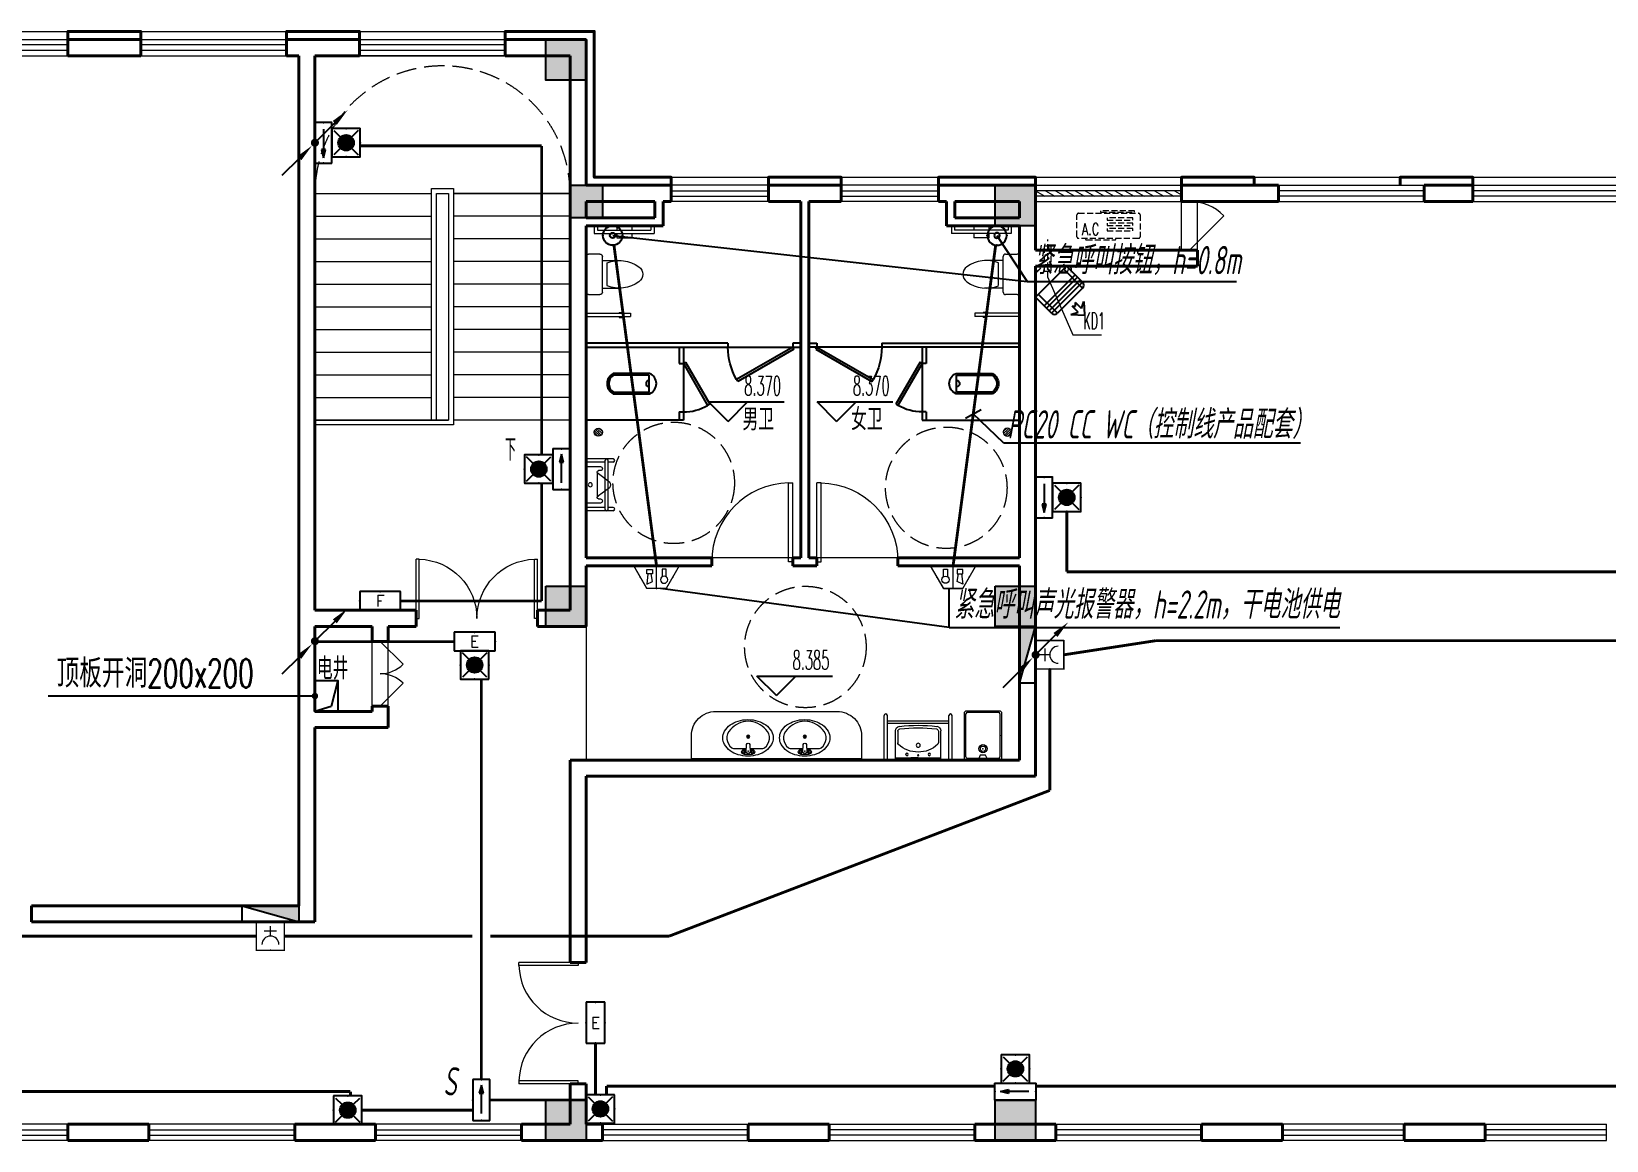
# Model space of a CAD drawing. Extents: x 491024 to 1725648, y 860327 to 1705161.
# Drawn here: x 786781 to 806231, y 1018656 to 1032356 of the extents above; entities that cross this region are included whole.
import ezdxf
from ezdxf.enums import TextEntityAlignment as Align

# ---------------------------------------------------------------- set-up
doc = ezdxf.new("R2010")
doc.units = 0
doc.header["$LTSCALE"] = 1000
doc.header["$MEASUREMENT"] = 0
for name, pattern in [('__DASH', [0.35, 0.25, -0.1]), ('DASH', [0.35, 0.25, -0.1]), ('HIDDEN', [0.375, 0.25, -0.125])]:
    doc.linetypes.add(name, pattern=pattern)
for name, color, linetype in [('!!电气', 1, 'Continuous'), ('A-AC', 8, 'Continuous'), ('DIM-照明', 3, 'Continuous'), ('DIM_ELEV', 8, 'Continuous'), ('DIM_SYMB', 8, 'Continuous'), ('EQUIP-安防', 3, 'Continuous'), ('EQUIP-照明', 3, 'Continuous'), ('EQUIP_消火栓', 7, 'Continuous'), ('LWIRE', 4, 'Continuous'), ('PUB_TEXT', 8, 'Continuous'), ('S-COLU-HATCH', 8, 'Continuous'), ('S-COLU-LINE1', 8, 'Continuous'), ('WIRE-应急', 1, 'DASH'), ('WIRE-照明', 2, 'Continuous'), ('洁具', 8, 'Continuous')]:
    doc.layers.add(name, color=color, linetype=linetype)
for name, color, linetype, lineweight in [('EQUIP-消防', 3, 'Continuous', 18), ('LVTRY', 8, 'Continuous', 13), ('STAIR', 8, 'Continuous', 18), ('WALL', 8, 'Continuous', 40), ('WINDOW', 8, 'Continuous', 15), ('ZC', 6, 'Continuous', 40), ('平面-看线', 8, 'Continuous', 15), ('平面-空调室内机', 8, 'Continuous', 9), ('平面-空调预留孔', 8, 'Continuous', 15)]:
    doc.layers.add(name, color=color, linetype=linetype, lineweight=lineweight)
doc.styles.add('_TCH_DIM', font='SIMPLEX.shx', dxfattribs={"width": 0.7, "bigfont": 'GBCBIG.shx'})
doc.styles.add('_TEL_DIM', font='SIMPLEX', dxfattribs={"width": 0.8, "height": 3.5, "bigfont": 'HZTXT'})
doc.styles.add('DIM_FONT', font='SIMPLEX.shx', dxfattribs={"width": 0.56})
doc.styles.add('HZTXT', font='gbeitc.shx', dxfattribs={"width": 0.8, "height": 400, "bigfont": 'hztxt.shx'})
doc.styles.get("Standard").update_dxf_attribs({"font": 'gbenor.shx', "bigfont": 'gbcbig.shx'})

# ---------------------------------------------------------------- blocks, each defined once
blk = doc.blocks.new('$lvtry$00000171')
for p, q in [((-74, 11), (-11, 74)), ((-70, -27), (27, 70)), ((-53, -53), (53, 53)), ((-27, -70), (70, 27)), ((11, -74), (74, -11))]:
    blk.add_line(p, q)
blk.add_circle((0, 0), 75)
blk.add_point((0, 0))
blk = doc.blocks.new('A$C752800CC')
at = {"layer": 'LVTRY'}
for p, q in [((380, 0), (820, 0)), ((1082, 0), (1082, -549)), ((1122, 0), (1122, -549)), ((0, -100), (95, -100)), ((0, -140), (55, -140)), ((55, -140), (55, -800)), ((95, -100), (95, -840)), ((350, -170), (350, -30)), ((850, -30), (850, -170)), ((0, -377), (55, -377)), ((95, -377), (150, -377)), ((150, -377), (150, -562)), ((820, -200), (380, -200)), ((430, -200), (430, -430)), ((740, -260), (460, -260)), ((770, -200), (770, -430)), ((0, -562), (55, -562)), ((95, -562), (150, -562)), ((1072, -409), (1082, -409)), ((1072, -409), (1072, -449)), ((1072, -449), (1082, -449)), ((1082, -549), (1122, -549)), ((1122, -409), (1132, -409)), ((1122, -449), (1132, -449)), ((1132, -409), (1132, -449)), ((0, -800), (55, -800)), ((0, -840), (95, -840))]:
    blk.add_line(p, q, dxfattribs=at)
for centre, radius, start, end in [((380, -30), 30, 90, 180), ((820, -30), 30, 0, 90), ((380, -170), 30, 180, 270), ((820, -170), 30, 270, 0), ((827, -412), 398, 157.4505, 216.6381), ((373, -412), 398, 323.3619, 22.5495), ((600, -589), 110, 213.4509, 326.5491)]:
    blk.add_arc(centre, radius, start, end, dxfattribs=at)
at = {"layer": 'LVTRY', "style": 'DIM_FONT', "text_generation_flag": 4, "width": 0.8, "flags": 9}
for tag in ['YSIZE', 'XSIZE']:
    blk.add_attdef(tag, (600, 0), '', height=0.5, rotation=180, dxfattribs=at)
blk = doc.blocks.new('BFBFGBVDVD')
at = {"layer": '洁具', "color": 1}
for p, q in [((1180497, 1092194), (1180597, 1092194)), ((1183147, 1092144), (1180497, 1092144)), ((1180582, 1092118), (1180597, 1092144)), ((1180582, 1092118), (1181275, 1091718)), ((1180597, 1092194), (1180597, 1092144)), ((1180597, 1092144), (1181290, 1091744)), ((1181397, 1092194), (1181397, 1092144)), ((1181397, 1092194), (1183147, 1092194)), ((1181275, 1091718), (1181290, 1091744))]:
    blk.add_line(p, q, dxfattribs=at)
blk.add_arc((1180597, 1092144), 800, 330, 0, dxfattribs=at)
at = {"ltscale": 0.5, "rotation": 270}
blk.add_blockref('A$C752800CC', (1183147, 1093644), dxfattribs=at)
blk = doc.blocks.new('cssd')
at = {"layer": '洁具', "color": 1}
for p, q in [((8184438, -430268), (8184958, -429968)), ((8184453, -430294), (8184973, -429994)), ((8184958, -429968), (8184973, -429994)), ((8184253, -431494), (8184253, -430294)), ((8184253, -430294), (8185153, -430294)), ((8184253, -430344), (8184453, -430344)), ((8184438, -430268), (8184453, -430294)), ((8184453, -430344), (8184453, -430294)), ((8185053, -430344), (8185053, -430294)), ((8185053, -430344), (8185153, -430344)), ((8185153, -430294), (8185153, -431494)), ((8184578, -430710), (8184578, -431162)), ((8184808, -430715), (8184598, -430715)), ((8184598, -430715), (8184598, -431156)), ((8184808, -431156), (8184808, -430715)), ((8184828, -431162), (8184828, -430710)), ((8184253, -431494), (8185153, -431494))]:
    blk.add_line(p, q, dxfattribs=at)
for centre, radius, start, end in [((8184453, -430294), 600, 0, 30), ((8184703, -430762), 135, 22.3551, 157.6449), ((8184703, -430715), 40, 180, 0), ((8184703, -431094), 142, 208.5105, 331.4895), ((8184703, -431094), 122, 210.8078, 329.1922)]:
    blk.add_arc(centre, radius, start, end, dxfattribs=at)
blk = doc.blocks.new('FGFGFNBFNB')
at = {"layer": '洁具', "color": 1}
for p, q in [((1179497, 1092194), (1177797, 1092194)), ((1177797, 1092144), (1180397, 1092144)), ((1179497, 1092194), (1179497, 1092144)), ((1180297, 1092144), (1179604, 1091744)), ((1180312, 1092118), (1179619, 1091718)), ((1180297, 1092194), (1180297, 1092144)), ((1180397, 1092194), (1180297, 1092194)), ((1180312, 1092118), (1180297, 1092144)), ((1179619, 1091718), (1179604, 1091744))]:
    blk.add_line(p, q, dxfattribs=at)
blk.add_arc((1180297, 1092144), 800, 180, 210, dxfattribs=at)
at = {"ltscale": 0.5, "xscale": -1, "rotation": 90}
blk.add_blockref('A$C752800CC', (1177797, 1093644), dxfattribs=at)
blk = doc.blocks.new('小便斗_01')
for p, q in [((175, 225), (0, 225)), ((0, 225), (0, -225)), ((137.5, -150), (137.5, 150)), ((150, 175), (175, 175)), ((287.5, 37.5), (150, 137.5)), ((150, -137.5), (287.5, -37.5)), ((175, -175), (150, -175)), ((0, -225), (175, -225))]:
    blk.add_line(p, q)
blk.add_circle((50, 0), 25)
for centre, radius, start, end in [((175, 200), 25, 270, 90), ((156.25, 156.25), 19.76, 108.434949, 251.565051), ((237.5, 0), 62.5, 323.130102, 36.869898), ((156.25, -156.25), 19.76, 108.434949, 251.565051), ((175, -200), 25, 270, 90)]:
    blk.add_arc(centre, radius, start, end)
blk = doc.blocks.new('A$C58953B22')
at = {"layer": 'LVTRY'}
for p, q in [((-332, 320, 0), (0, 320)), ((-332, 280, 0), (-269, 280, 0)), ((-269, -305, 0), (-269, 305, 0)), ((-234, 305, 0), (-234, -305, 0)), ((-234, 280, 0), (0, 280)), ((-332, -280, 0), (-269, -280, 0)), ((-332, -320, 0), (0, -320)), ((-234, -280, 0), (0, -280))]:
    blk.add_line(p, q, dxfattribs=at)
for centre, radius, start, end in [((-332, 300, 0), 20, 89.9994, 269.9994), ((-252, 302, 0), 17.7, 8.7974, 171.2026), ((-332, -300, 0), 20, 89.9994, 269.9994), ((-252, -302, 0), 17.7, 188.7974, 351.2026)]:
    blk.add_arc(centre, radius, start, end, dxfattribs=at)
at = {"layer": 'LVTRY', "xscale": -1}
blk.add_blockref('小便斗_01', (0, 0), dxfattribs=at)
blk = doc.blocks.new('_LV1')
for p, q in [((-280, 0), (280, 0)), ((-280, 0), (-280, -361)), ((280, 0), (280, -361)), ((-280, -29), (280, -29)), ((0, -29), (-90, -29)), ((-90, -29), (90, -29)), ((-251, -356), (-251, -214)), ((251, -356), (251, -215))]:
    blk.add_line(p, q)
for centre, radius in [((-139, -69), 15), ((1, -182), 24.9), ((0, -57), 8), ((139, -69), 15)]:
    blk.add_circle(centre, radius)
for centre, radius, start, end in [((-223, -214), 28, 133.1543, 180), ((0, -452), 354, 46.7581, 133.1543), ((223, -215), 28, 0, 46.7581), ((-224, -361), 56, 180, 263.481), ((-223, -356), 28, 180, 263.4984), ((0, 1600), 1997, 263.4984, 276.5122), ((223, -356), 28, 276.5122, 0), ((224, -361), 56, 276.519, 0), ((0, 1600), 2029, 263.481, 276.519)]:
    blk.add_arc(centre, radius, start, end)
blk = doc.blocks.new('A$C549C535F')
at = {"layer": 'LVTRY'}
for p, q in [((0, 0), (-550, 0)), ((0, -40), (-550, -40)), ((-485, -800), (-485, -40)), ((-455, -800), (-455, -40)), ((0, -800), (-550, -800)), ((0, -840), (-550, -840))]:
    blk.add_line(p, q, dxfattribs=at)
for centre in [(-550, -20), (-550, -820)]:
    blk.add_arc(centre, 20, 89.9994, 269.9994, dxfattribs=at)
at = {"layer": 'LVTRY', "extrusion": (0, 0, -1), "zscale": -1, "rotation": 90}
blk.add_blockref('_LV1', (0, -420), dxfattribs=at)
blk = doc.blocks.new('gsergvr')
at = {"layer": '平面-空调预留孔', "linetype": 'DASH', "ltscale": 0.3}
for p, q in [((34075, 17176), (34075, 17166)), ((34085, 17156), (34438, 17156)), ((34448, 17166), (34448, 17176))]:
    blk.add_line(p, q, dxfattribs=at)
for points in [[(34679, 17515), (34260, 17515), (34260, 17500), (34679, 17500)], [(34658, 17428), (34343, 17428), (34343, 17399), (34658, 17399)], [(34658, 17362), (34343, 17362), (34343, 17333), (34658, 17333)], [(34658, 17296), (34343, 17296), (34343, 17267), (34658, 17267)]]:
    blk.add_lwpolyline(points, close=True, dxfattribs=at)
blk.add_lwpolyline([(34729, 17176), (33989, 17176, -0.414214), (33969, 17196), (33969, 17466, -0.414214), (33989, 17486), (34729, 17486, -0.414214), (34749, 17466), (34749, 17196, -0.414214)], format="xyb", close=True, dxfattribs=at)
for centre, start, end in [((34085, 17166), 180, 270), ((34438, 17166), 270, 0)]:
    blk.add_arc(centre, 10, start, end, dxfattribs=at)
at = {"layer": '平面-空调预留孔', "linetype": 'DASH', "ltscale": 0.3, "style": '_TCH_DIM', "width": 0.705882}
blk.add_text('A.C', height=146.9, dxfattribs=at).set_placement((34028, 17216))
blk = doc.blocks.new('dongkong')
at = {"layer": '平面-空调预留孔', "linetype": 'HIDDEN', "ltscale": 0.3}
for p, q in [((-603796, 210900), (-603796, 210431)), ((-603836, 210821), (-603836, 210511)), ((-603836, 210821), (-603756, 210821)), ((-603756, 210821), (-603756, 210511))]:
    blk.add_line(p, q, dxfattribs=at)
blk.add_lwpolyline([(-603756, 210511), (-603836, 210511)], dxfattribs=at)
blk = doc.blocks.new('QER5Y5WE3')
for p, q in [((72, 389), (-156, 153)), ((72, 389), (387, 86)), ((236, 408), (404, 419)), ((326, 383), (236, 408)), ((399, 251), (404, 419)), ((-194, 188), (-1, 388)), ((292, -73), (-90, 296)), ((321, -43), (-61, 326)), ((360, -17), (-29, 359)), ((389, 14), (0, 389)), ((326, 383), (253, 308)), ((297, 307), (253, 308)), ((299, 264), (297, 307)), ((372, 340), (299, 264)), ((399, 251), (372, 340)), ((194, -188), (-194, 188)), ((387, 86), (159, -151)), ((388, 13), (194, -188))]:
    blk.add_line(p, q)
for centre, start, end in [((36, 352), 46.0154, 136.0154), ((351, 49), 316.0154, 46.0154)]:
    blk.add_arc(centre, 51.3, start, end)
blk = doc.blocks.new('rewerwer')
at = {"layer": 'S-COLU-HATCH'}
h = blk.add_hatch(color=256, dxfattribs=at)
h.dxf.hatch_style = 1
h.paths.add_polyline_path([(1326788, 1151056), (1327288, 1151056), (1327288, 1150556), (1326788, 1150556)])
h = blk.add_hatch(color=256, dxfattribs=at)
h.dxf.hatch_style = 1
h.paths.add_polyline_path([(1327088, 1149256), (1327488, 1149256), (1327488, 1148856), (1327088, 1148856)])
h = blk.add_hatch(color=256, dxfattribs=at)
h.dxf.hatch_style = 1
h.paths.add_polyline_path([(1332338, 1149256), (1332838, 1149256), (1332838, 1148756), (1332338, 1148756)])
h = blk.add_hatch(color=256, dxfattribs=at)
h.dxf.hatch_style = 1
h.paths.add_polyline_path([(1326788, 1144306), (1327288, 1144306), (1327288, 1143806), (1326788, 1143806)])
h = blk.add_hatch(color=256, dxfattribs=at)
h.dxf.hatch_style = 1
h.paths.add_polyline_path([(1326788, 1144306), (1327288, 1144306), (1327288, 1143806), (1326788, 1143806)])
h = blk.add_hatch(color=256, dxfattribs=at)
h.dxf.hatch_style = 1
h.paths.add_polyline_path([(1332338, 1144306), (1332838, 1144306), (1332838, 1143806), (1332338, 1143806)])
h = blk.add_hatch(color=256, dxfattribs=at)
h.dxf.hatch_style = 1
h.paths.add_polyline_path([(1326788, 1137956), (1327288, 1137956), (1327288, 1137456), (1326788, 1137456)])
h = blk.add_hatch(color=256, dxfattribs=at)
h.dxf.hatch_style = 1
h.paths.add_polyline_path([(1332338, 1137956), (1332838, 1137956), (1332838, 1137456), (1332338, 1137456)])
at = {"layer": 'S-COLU-LINE1'}
for points in [[(1326788, 1151056), (1327288, 1151056), (1327288, 1150556), (1326788, 1150556)], [(1327088, 1149256), (1327488, 1149256), (1327488, 1148856), (1327088, 1148856)], [(1332338, 1149256), (1332838, 1149256), (1332838, 1148756), (1332338, 1148756)], [(1326788, 1144306), (1327288, 1144306), (1327288, 1143806), (1326788, 1143806)], [(1326788, 1144306), (1327288, 1144306), (1327288, 1143806), (1326788, 1143806)], [(1332338, 1144306), (1332838, 1144306), (1332838, 1143806), (1332338, 1143806)], [(1326788, 1137956), (1327288, 1137956), (1327288, 1137456), (1326788, 1137456)], [(1332338, 1137956), (1332838, 1137956), (1332838, 1137456), (1332338, 1137456)]]:
    blk.add_lwpolyline(points, close=True, dxfattribs=at)
blk = doc.blocks.new('$DorLib2D$00000114')
at = {"color": 0}
blk.add_line((0.5, 0), (-0.207, 0.707), dxfattribs=at)
blk.add_arc((0.5, 0), 1, 135, 180, dxfattribs=at)
blk = doc.blocks.new('$DorLib2D$00000116')
at = {"color": 0}
for p, q in [((-0.5, 0), (-0.146, 0.354)), ((0.5, 0), (0.146, 0.354))]:
    blk.add_line(p, q, dxfattribs=at)
for centre, start, end in [((-0.5, 0), 0, 45), ((0.5, 0), 135, 180)]:
    blk.add_arc(centre, 0.5, start, end, dxfattribs=at)
blk = doc.blocks.new('$DorLib2D$00000002')
for p, q in [((-0.5, 0), (-0.5, 0.4875)), ((-0.475, 0.4875), (-0.5, 0.4875)), ((-0.475, 0), (-0.475, 0.4875)), ((0.475, 0), (0.475, 0.4875)), ((0.475, 0.4875), (0.5, 0.4875)), ((0.5, 0), (0.5, 0.4875)), ((-0.5, 0), (-0.475, 0)), ((0.5, 0), (0.475, 0))]:
    blk.add_line(p, q)
at = {"lineweight": 13}
for centre, start, end in [((-0.4875, 0), 0, 88.53072), ((0.4875, 0), 91.46928, 180)]:
    blk.add_arc(centre, 0.4875, start, end, dxfattribs=at)
blk = doc.blocks.new('$WINLIB2D$00000001')
at = {"color": 0}
for points in [[(-0.5, 0.5), (-0.5, -0.5)], [(-0.5, 0.5), (0.5, 0.5)], [(0.5, -0.5), (0.5, 0.5)], [(0.5, 0.167), (-0.5, 0.167)], [(0.5, -0.167), (-0.5, -0.167)], [(-0.5, -0.5), (0.5, -0.5)]]:
    blk.add_lwpolyline(points, dxfattribs=at)
blk = doc.blocks.new('$DorLib2D$00000001')
for p, q in [((0.45, 0.975), (0.5, 0.975)), ((0.45, 0), (0.45, 0.975)), ((0.5, 0), (0.5, 0.975)), ((0.5, 0), (0.45, 0))]:
    blk.add_line(p, q)
at = {"lineweight": 13}
blk.add_arc((0.475, 0), 0.975, 91.4693, 180, dxfattribs=at)
blk = doc.blocks.new('$WINLIB2D$00000039')
at = {"color": 0}
for points in [[(-0.5, 0.5), (-0.5, -0.5)], [(0.5, 0.5), (-0.5, 0.5)], [(0.5, -0.5), (0.5, 0.5)], [(-0.5, 0.167), (0.5, 0.167)], [(-0.384, -0.167), (-0.448, 0.167)], [(-0.316, -0.167), (-0.38, 0.167)], [(-0.248, -0.167), (-0.312, 0.167)], [(-0.18, -0.167), (-0.244, 0.167)], [(-0.112, -0.167), (-0.176, 0.167)], [(-0.044, -0.167), (-0.108, 0.167)], [(0.024, -0.167), (-0.04, 0.167)], [(0.092, -0.167), (0.028, 0.167)], [(0.16, -0.167), (0.096, 0.167)], [(0.228, -0.167), (0.164, 0.167)], [(0.296, -0.167), (0.232, 0.167)], [(0.364, -0.167), (0.3, 0.167)], [(0.432, -0.167), (0.368, 0.167)], [(0.5, -0.167), (0.436, 0.167)], [(-0.452, -0.167), (-0.5, 0.084)], [(-0.5, -0.167), (0.5, -0.167)], [(0.5, -0.5), (-0.5, -0.5)]]:
    blk.add_lwpolyline(points, dxfattribs=at)
blk = doc.blocks.new('$lvtry$00000187')
at = {"color": 0}
for p, q in [((-285, -420, 0), (-285, -40, 0)), ((-265, -20, 0), (265, -20, 0)), ((285, -180, 0), (245, -198, 0)), ((285, -40, 0), (285, -420, 0)), ((245, -198, 0), (245, -263, 0)), ((245, -263, 0), (285, -280, 0)), ((265, -440, 0), (-265, -440, 0))]:
    blk.add_line(p, q, dxfattribs=at)
at = {"color": 0, "elevation": 0}
blk.add_lwpolyline([(305, -430, -0.414214), (275, -460), (-275, -460, -0.414214), (-305, -430), (-305, -30, -0.414214), (-275, 0), (275, 0, -0.414214), (305, -30)], format="xyb", close=True, dxfattribs=at)
at = {"color": 0}
for radius in [50, 32.5]:
    blk.add_circle((165, -230, 0), radius, dxfattribs=at)
for centre, start, end in [((-265, -40, 0), 90, 180), ((265, -40, 0), 0, 90), ((-265, -420, 0), 180, 270), ((265, -420, 0), 270, 0)]:
    blk.add_arc(centre, 20, start, end, dxfattribs=at)
for p in [(0, 0, 0), (165, -230, 0)]:
    blk.add_point(p, dxfattribs=at)
blk = doc.blocks.new('$lvtry$00000196')
at = {"color": 0}
for points in [[(219, -385, 0.106486), (289, -308, 0.130324), (310, -225, 0.130324), (289, -143, 0.106486), (219, -66, 0.084172), (123, -18, 0.073176), (0, 0, 0.073176), (-123, -18, 0.084172), (-219, -66, 0.106486), (-289, -143, 0.130324), (-310, -225, 0.130324), (-289, -308, 0.106486), (-219, -385, 0.084172), (-123, -433, 0.073176), (0, -451, 0.073176), (123, -433, 0.084172)], [(-22, -44), (-17, -142, 1), (21, -142), (26, -44, 0.493794)]]:
    blk.add_lwpolyline(points, format="xyb", close=True, dxfattribs=at)
for points in [[(-218, -329, -0.467303), (-199, -103, -0.154885), (-179, -96), (-17, -96, -0.154885)], [(21, -96), (183, -96, -0.154885), (203, -103, -0.467303), (222, -329, -0.210278), (2, -430, -0.210278), (-218, -329, -0.467303)]]:
    blk.add_lwpolyline(points, format="xyb", dxfattribs=at)
for points in [[(-52, -25), (56, -25)], [(-52, -78), (-20, -78)], [(24, -78), (56, -78)]]:
    blk.add_lwpolyline(points, dxfattribs=at)
for centre, radius in [((-52, -52), 19.4), ((-52, -52), 12.6), ((56, -52), 19.4), ((56, -52), 12.6), ((2, -241), 19.7), ((2, -241), 14.7)]:
    blk.add_circle(centre, radius, dxfattribs=at)
for centre, start, end in [((-52, -52), 90, 270), ((56, -52), 270, 90)]:
    blk.add_arc(centre, 26.5, start, end, dxfattribs=at)
for p in [(2, -62), (2, -241)]:
    blk.add_point(p, dxfattribs=at)
blk = doc.blocks.new('ASDFASDFAHHH')
at = {"layer": 'DIM_ELEV', "color": 8}
for p, q in [((1329039, 991923.4), (1328799, 992163.4)), ((1328799, 992163.4), (1329734.3, 992163.4)), ((1329039, 991923.4), (1329279, 992163.4)), ((1330380.3, 991923.4), (1330140.3, 992163.4)), ((1330140.3, 992163.4), (1331075.6, 992163.4)), ((1330380.3, 991923.4), (1330620.3, 992163.4)), ((1329636, 988535.9), (1329396, 988775.9)), ((1329396, 988775.9), (1330331.3, 988775.9)), ((1329636, 988535.9), (1329876, 988775.9))]:
    blk.add_line(p, q, dxfattribs=at)
at = {"layer": 'DIM_SYMB', "color": 8}
blk.add_lwpolyline([(1326337.7, 991799.4, 0, 0, 0), (1326337.7, 995589.4, 0, 0, 0), (1324687.7, 995589.4, 0, 0, 0), (1324687.7, 992319.4, 64, 0, 0), (1324687.7, 992079.4, 0, 0, 0)], format="xyseb", dxfattribs=at)
at = {"layer": 'LVTRY', "color": 8}
blk.add_lwpolyline([(1330687.7, 987739.4), (1328587.7, 987739.4), (1328587.7, 988039.4, -0.4142136), (1328887.7, 988339.4), (1330387.7, 988339.4, -0.4142136), (1330687.7, 988039.4)], format="xyb", close=True, dxfattribs=at)
blk.add_lwpolyline([(1330687.7, 987739.4), (1328587.7, 987739.4), (1328587.7, 987759.4), (1330687.7, 987759.4)], close=True, dxfattribs=at)
at = {"layer": 'STAIR', "color": 8}
for p, q in [((1327087.7, 996439.4), (1323937.7, 996439.4)), ((1323937.7, 996439.4), (1323937.7, 994739.4)), ((1327087.7, 994739.4), (1327087.7, 996439.4)), ((1323937.7, 991939.4), (1323937.7, 994739.4)), ((1323937.7, 994739.4), (1325377.7, 994739.4)), ((1323937.7, 994739.4), (1325377.7, 994739.4)), ((1325377.7, 991939.4), (1325377.7, 994799.4)), ((1325377.7, 994799.4), (1325647.7, 994799.4)), ((1325437.7, 991939.4), (1325437.7, 994739.4)), ((1325437.7, 991939.4), (1325437.7, 994739.4)), ((1325437.7, 994739.4), (1325587.7, 994739.4)), ((1325437.7, 994739.4), (1325587.7, 994739.4)), ((1325587.7, 994739.4), (1325587.7, 991939.4)), ((1325587.7, 994739.4), (1325587.7, 991939.4)), ((1325647.7, 994799.4), (1325647.7, 991879.4)), ((1327087.7, 994739.4), (1325647.7, 994739.4)), ((1325647.7, 994739.4), (1327087.7, 994739.4)), ((1327087.7, 994739.4), (1327087.7, 991939.4)), ((1323937.7, 994459.4), (1325377.7, 994459.4)), ((1327087.7, 994459.4), (1325647.7, 994459.4)), ((1323937.7, 994179.4), (1325377.7, 994179.4)), ((1327087.7, 994179.4), (1325647.7, 994179.4)), ((1323937.7, 993899.4), (1325377.7, 993899.4)), ((1327087.7, 993899.4), (1325647.7, 993899.4)), ((1323937.7, 993619.4), (1325377.7, 993619.4)), ((1327087.7, 993619.4), (1325647.7, 993619.4)), ((1323937.7, 993339.4), (1325377.7, 993339.4)), ((1327087.7, 993339.4), (1325647.7, 993339.4)), ((1323937.7, 993059.4), (1325377.7, 993059.4)), ((1327087.7, 993059.4), (1325647.7, 993059.4)), ((1323937.7, 992779.4), (1325377.7, 992779.4)), ((1327087.7, 992779.4), (1325647.7, 992779.4)), ((1323937.7, 992499.4), (1325377.7, 992499.4)), ((1327087.7, 992499.4), (1325647.7, 992499.4)), ((1323937.7, 992219.4), (1325377.7, 992219.4)), ((1327087.7, 992219.4), (1325647.7, 992219.4)), ((1323937.7, 991939.4), (1325377.7, 991939.4)), ((1325587.7, 991939.4), (1323937.7, 991939.4)), ((1323937.7, 991879.4), (1323937.7, 991939.4)), ((1325647.7, 991879.4), (1323937.7, 991879.4)), ((1325377.7, 991939.4), (1325437.7, 991939.4)), ((1325377.7, 991939.4), (1325437.7, 991939.4)), ((1325437.7, 991939.4), (1325587.7, 991939.4)), ((1327087.7, 991939.4), (1325647.7, 991939.4))]:
    blk.add_line(p, q, dxfattribs=at)
at = {"layer": 'STAIR', "color": 8, "linetype": '__DASH'}
for centre in [(1328368.4, 991163.2), (1331734.4, 991103), (1329994.4, 989136.1)]:
    blk.add_circle(centre, 750, dxfattribs=at)
blk.add_arc((1325512.7, 994739.4), 1575, 359.99563, 180.00066, dxfattribs=at)
at = {"layer": 'WALL', "color": 8}
for p, q in [((1321787.7, 996639.4), (1320887.7, 996639.4)), ((1320887.7, 996639.4), (1320887.7, 996439.4)), ((1321787.7, 996439.4), (1321787.7, 996639.4)), ((1323837.7, 996639.4), (1323587.7, 996639.4)), ((1323587.7, 996639.4), (1323587.7, 996439.4)), ((1324487.7, 996639.4), (1323837.7, 996639.4)), ((1324487.7, 996439.4), (1324487.7, 996639.4)), ((1327287.7, 996639.4), (1326287.7, 996639.4)), ((1326287.7, 996639.4), (1326287.7, 996439.4)), ((1327287.7, 996639.4), (1327287.7, 994839.4)), ((1320887.7, 996439.4), (1321787.7, 996439.4)), ((1323587.7, 996439.4), (1323737.7, 996439.4)), ((1323737.7, 996439.4), (1323737.7, 989489.4)), ((1323937.7, 996439.4), (1323937.7, 989589.4)), ((1323937.7, 996439.4), (1324487.7, 996439.4)), ((1326287.7, 996439.4), (1327087.7, 996439.4)), ((1327087.7, 996439.4), (1327087.7, 994739.4)), ((1327087.7, 994739.4), (1327087.7, 994439.4)), ((1328137.2, 994839.4), (1327287.7, 994839.4)), ((1328337.2, 994839.4), (1328137.2, 994839.4)), ((1328337.2, 994639.4), (1328337.2, 994839.4)), ((1330037.7, 994839.4), (1329537.2, 994839.4)), ((1329537.2, 994839.4), (1329537.2, 994639.4)), ((1330437.7, 994839.4), (1330037.7, 994839.4)), ((1330437.7, 994639.4), (1330437.7, 994839.4)), ((1331838.1, 994839.4), (1331637.7, 994839.4)), ((1331637.7, 994839.4), (1331637.7, 994639.4)), ((1332737.7, 994839.4), (1331838.1, 994839.4)), ((1332837.7, 994839.4), (1332737.7, 994839.4)), ((1332837.7, 994639.4), (1332837.7, 994839.4)), ((1334737.7, 994839.4), (1334637.7, 994839.4)), ((1334637.7, 994839.4), (1334637.7, 994639.4)), ((1335837.8, 994839.4), (1334737.7, 994839.4)), ((1335837.8, 994639.4), (1335837.8, 994839.4)), ((1338237.7, 994839.4), (1337637.8, 994839.4)), ((1337637.8, 994839.4), (1337637.8, 994639.4)), ((1338237.7, 994639.4), (1338237.7, 994839.4)), ((1327287.7, 994639.4), (1327287.7, 994439.4)), ((1328137.2, 994639.4), (1327287.7, 994639.4)), ((1328137.2, 994639.4), (1328137.2, 994439.4)), ((1328237.2, 994639.4), (1328337.2, 994639.4)), ((1328237.2, 994639.4), (1328237.2, 994339.4)), ((1329537.2, 994639.4), (1329937.7, 994639.4)), ((1329937.7, 990239.4), (1329937.7, 994639.4)), ((1330037.7, 990239.4), (1330037.7, 994639.4)), ((1330037.7, 994639.4), (1330437.7, 994639.4)), ((1331637.7, 994639.4), (1331738.1, 994639.4)), ((1331738.1, 994639.4), (1331738.1, 994339.4)), ((1331838.1, 994639.4), (1331838.1, 994439.4)), ((1332637.7, 994639.4), (1331838.1, 994639.4)), ((1332637.7, 994439.4), (1332637.7, 994639.4)), ((1332837.7, 994439.4), (1332837.7, 994639.4)), ((1334837.7, 994639.4), (1334637.7, 994639.4)), ((1334837.7, 994639.4), (1335837.8, 994639.4)), ((1337637.8, 994639.4), (1338237.7, 994639.4)), ((1327087.7, 994439.4), (1327087.7, 990239.4)), ((1328137.2, 994439.4), (1327287.7, 994439.4)), ((1327287.7, 994339.4), (1327287.7, 990239.4)), ((1328237.2, 994339.4), (1327287.7, 994339.4)), ((1331738.1, 994339.4), (1332637.7, 994339.4)), ((1331838.1, 994439.4), (1332637.7, 994439.4)), ((1332637.7, 993939.4), (1332637.7, 994339.4)), ((1332837.7, 994039.4), (1332837.7, 994439.4)), ((1332637.7, 990239.4), (1332637.7, 993939.4)), ((1332837.7, 994039.4), (1334637.7, 994039.4)), ((1334837.7, 994039.4), (1334637.7, 994039.4)), ((1334837.7, 993839.4), (1334837.7, 994039.4)), ((1332837.7, 990239.4), (1332837.7, 993839.4)), ((1332837.7, 993839.4), (1334837.7, 993839.4)), ((1327087.7, 990239.4), (1327087.7, 989589.4)), ((1328837.7, 990239.4), (1327287.7, 990239.4)), ((1328837.7, 990139.4), (1328837.7, 990239.4)), ((1329937.7, 990239.4), (1329837.7, 990239.4)), ((1329837.7, 990239.4), (1329837.7, 990139.4)), ((1330137.7, 990239.4), (1330037.7, 990239.4)), ((1330137.7, 990139.4), (1330137.7, 990239.4)), ((1332637.7, 990239.4), (1331137.7, 990239.4)), ((1331137.7, 990239.4), (1331137.7, 990139.4)), ((1332837.7, 987539.4), (1332837.7, 990239.4)), ((1327287.7, 990139.4), (1328837.7, 990139.4)), ((1327287.7, 990139.4), (1327287.7, 989489.4)), ((1329837.7, 990139.4), (1330037.7, 990139.4)), ((1330037.7, 990139.4), (1330137.7, 990139.4)), ((1331137.7, 990139.4), (1332637.7, 990139.4)), ((1332637.7, 987739.4), (1332637.7, 990139.4)), ((1323737.7, 989489.4), (1323737.7, 988239.4)), ((1323937.7, 989589.4), (1324743.5, 989589.4)), ((1325187.7, 989589.4), (1324743.5, 989589.4)), ((1325187.7, 989389.4), (1325187.7, 989589.4)), ((1327087.7, 989589.4), (1326687.7, 989589.4)), ((1326687.7, 989589.4), (1326687.7, 989389.4)), ((1327287.7, 989389.4), (1327287.7, 989489.4)), ((1323937.7, 989389.4), (1324643.5, 989389.4)), ((1323937.7, 989389.4), (1323937.7, 988339.4)), ((1324643.5, 989389.4), (1324643.5, 989205.3)), ((1324843.5, 989389.4), (1325187.7, 989389.4)), ((1324843.5, 989205.3), (1324843.5, 989389.4)), ((1326687.7, 989389.4), (1327087.7, 989389.4)), ((1327087.7, 989389.4), (1327287.7, 989389.4)), ((1324643.5, 989205.3), (1324843.5, 989205.3)), ((1323937.7, 988339.4), (1324643.5, 988339.4)), ((1324843.5, 988405.3), (1324643.5, 988405.3)), ((1324643.5, 988405.3), (1324643.5, 988339.4)), ((1324843.5, 988139.4), (1324843.5, 988405.3)), ((1323737.7, 988239.4), (1323737.7, 985939.4)), ((1323937.7, 988139.4), (1324843.5, 988139.4)), ((1323937.7, 988139.4), (1323937.7, 985739.4)), ((1327287.7, 987739.4), (1327087.7, 987739.4)), ((1327087.7, 987739.4), (1327087.7, 987639.4)), ((1327287.7, 987739.4), (1332637.7, 987739.4)), ((1327087.7, 987639.4), (1327087.7, 985239.4)), ((1327287.7, 987539.4), (1332837.7, 987539.4)), ((1327287.7, 985239.4), (1327287.7, 987539.4)), ((1323737.7, 985939.4), (1320437.7, 985939.4)), ((1320437.7, 985939.4), (1320437.7, 985739.4)), ((1320437.7, 985739.4), (1323937.7, 985739.4)), ((1327087.7, 985239.4), (1327287.7, 985239.4)), ((1327287.7, 983739.4), (1327087.7, 983739.4)), ((1327087.7, 983739.4), (1327087.7, 983239.4)), ((1327287.7, 983239.4), (1327287.7, 983739.4)), ((1321887.7, 983239.4), (1320887.7, 983239.4)), ((1320887.7, 983239.4), (1320887.7, 983039.4)), ((1321887.7, 983039.4), (1321887.7, 983239.4)), ((1324687.7, 983239.4), (1323687.7, 983239.4)), ((1323687.7, 983239.4), (1323687.7, 983039.4)), ((1324687.7, 983039.4), (1324687.7, 983239.4)), ((1327087.7, 983239.4), (1326487.7, 983239.4)), ((1326487.7, 983239.4), (1326487.7, 983039.4)), ((1327487.7, 983239.4), (1327287.7, 983239.4)), ((1327487.7, 983039.4), (1327487.7, 983239.4)), ((1330287.7, 983239.4), (1329287.7, 983239.4)), ((1329287.7, 983239.4), (1329287.7, 983039.4)), ((1330287.7, 983039.4), (1330287.7, 983239.4)), ((1333087.7, 983239.4), (1332087.7, 983239.4)), ((1332087.7, 983239.4), (1332087.7, 983039.4)), ((1333087.7, 983039.4), (1333087.7, 983239.4)), ((1335887.7, 983239.4), (1334887.7, 983239.4)), ((1334887.7, 983239.4), (1334887.7, 983039.4)), ((1335887.7, 983039.4), (1335887.7, 983239.4)), ((1338387.7, 983239.4), (1337387.7, 983239.4)), ((1337387.7, 983239.4), (1337387.7, 983039.4)), ((1338387.7, 983039.4), (1338387.7, 983239.4)), ((1320887.7, 983039.4), (1321887.7, 983039.4)), ((1323687.7, 983039.4), (1324687.7, 983039.4)), ((1326487.7, 983039.4), (1327187.7, 983039.4)), ((1327187.7, 983039.4), (1327487.7, 983039.4)), ((1329287.7, 983039.4), (1330287.7, 983039.4)), ((1332087.7, 983039.4), (1333087.7, 983039.4)), ((1334887.7, 983039.4), (1335887.7, 983039.4)), ((1337387.7, 983039.4), (1338387.7, 983039.4))]:
    blk.add_line(p, q, dxfattribs=at)
for points in [[(1321787.7, 996639.4), (1321787.7, 996739.4), (1320887.7, 996739.4), (1320887.7, 996639.4)], [(1324487.7, 996639.4), (1324487.7, 996739.4), (1323587.7, 996739.4), (1323587.7, 996639.4)], [(1328337.2, 994839.4), (1328337.2, 994939.4), (1327387.7, 994939.4), (1327387.7, 996739.4), (1326287.7, 996739.4), (1326287.7, 996639.4)], [(1330437.7, 994839.4), (1330437.7, 994939.4), (1329537.2, 994939.4), (1329537.2, 994839.4)], [(1332837.7, 994839.4), (1332837.7, 994939.4), (1331637.7, 994939.4), (1331637.7, 994839.4)], [(1335537.7, 994839.4), (1335537.7, 994939.4), (1334637.7, 994939.4), (1334637.7, 994839.4)], [(1338237.7, 994839.4), (1338237.7, 994939.4), (1337337.7, 994939.4), (1337337.7, 994839.4)]]:
    blk.add_lwpolyline(points, dxfattribs=at)
at = {"layer": 'WINDOW', "color": 8}
for p, q in [((1334637.7, 994039.4), (1334637.7, 994639.4)), ((1334837.7, 994039.4), (1334837.7, 994639.4)), ((1329837.7, 990239.4), (1328837.7, 990239.4)), ((1331137.7, 990239.4), (1330137.7, 990239.4)), ((1327287.7, 989389.4), (1327287.7, 987739.4)), ((1324643.5, 988405.3), (1324643.5, 989205.3)), ((1324843.5, 988405.3), (1324843.5, 989205.3))]:
    blk.add_line(p, q, dxfattribs=at)
at = {"layer": 'WINDOW', "color": 8, "linetype": 'DASH'}
for p, q in [((1327287.7, 989389.4), (1327087.7, 989389.4)), ((1327087.7, 987739.4), (1327287.7, 987739.4))]:
    blk.add_line(p, q, dxfattribs=at)
at = {"layer": '平面-看线', "color": 8}
for points in [[(1319087.7, 996739.4), (1320887.7, 996739.4)], [(1321787.7, 996739.4), (1323587.7, 996739.4)], [(1324487.7, 996739.4), (1326287.7, 996739.4)], [(1328337.2, 994939.4), (1329537.2, 994939.4)], [(1330437.7, 994939.4), (1331637.7, 994939.4)], [(1332837.7, 994939.4), (1334637.7, 994939.4)], [(1335537.7, 994939.4), (1337337.7, 994939.4)], [(1338237.7, 994939.4), (1340037.7, 994939.4)]]:
    blk.add_lwpolyline(points, dxfattribs=at)
at = {"layer": '平面-空调预留孔', "color": 8}
for p, q in [((1332987.7, 993700.3), (1333297.3, 992993.9)), ((1332987.7, 993700.3), (1333297.3, 992993.9)), ((1332987.7, 993700.3), (1333297.3, 992993.9)), ((1332987.7, 993700.3), (1333297.3, 992993.9)), ((1333297.3, 992993.9), (1333652, 992993.9))]:
    blk.add_line(p, q, dxfattribs=at)
at = {"color": 8, "xscale": -1}
for name in ['BFBFGBVDVD', 'FGFGFNBFNB']:
    blk.add_blockref(name, (2510434.8, -99304.2), dxfattribs=at)
at = {"color": 8}
for name, p, rotation in [('A$C58953B22', (1327287.7, 991139.7), 180), ('A$C549C535F', (1331806.8, 987739.4), 270)]:
    blk.add_blockref(name, p, dxfattribs=dict(at, rotation=rotation))
at = {"layer": 'A-AC', "color": 8, "linetype": 'ByBlock', "rotation": 268.9846063388433}
blk.add_blockref('QER5Y5WE3', (1333028.6, 993648.5), dxfattribs=at)
at = {"layer": 'LVTRY', "color": 8, "yscale": 0.6666666667107826}
for p, xscale, rotation in [((1327437.7, 991789.4), 0.6666666667107826, 90.00001121114227), ((1332487.7, 991789.4), -0.6666666667107826, 269.9999887627829)]:
    blk.add_blockref('$lvtry$00000171', p, dxfattribs=dict(at, xscale=xscale, rotation=rotation))
at = {"layer": 'LVTRY', "color": 8, "rotation": 269.9999999966305}
blk.add_blockref('$lvtry$00000187', (1332417.7, 988044.4), dxfattribs=at)
at = {"layer": 'LVTRY', "color": 8, "yscale": -1, "rotation": 359.9999999966305}
for p in [(1329285.8, 987787.8), (1329985.8, 987787.8)]:
    blk.add_blockref('$lvtry$00000196', p, dxfattribs=at)
at = {"layer": 'S-COLU-LINE1', "color": 8}
blk.add_blockref('rewerwer', (0, -154416.7), dxfattribs=at)
at = {"layer": 'WINDOW', "color": 8}
for name, p, xscale, yscale, zscale, rotation in [('$WINLIB2D$00000001', (1319987.7, 996539.4), 1800, -200, 1800, 359.9999999999869), ('$WINLIB2D$00000001', (1322687.7, 996539.4), 1800, -200, 1800, 359.9999999999869), ('$WINLIB2D$00000001', (1325387.7, 996539.4), 1800, -200, 1800, 359.9999999999881), ('$WINLIB2D$00000001', (1328937.2, 994739.4), 1200, 200, 1200, 180.000000000014), ('$WINLIB2D$00000001', (1331037.7, 994739.4), 1200, 200, 1200, 180.0000000000074), ('$WINLIB2D$00000039', (1333737.7, 994739.4), 1800, 200, 1800, 180.00000000002), ('$WINLIB2D$00000001', (1336737.8, 994739.4), 1800, -200, 1800, 1.87890327085041e-12), ('$WINLIB2D$00000001', (1339137.7, 994739.4), 1800, -200, 1800, 1.87890327085041e-12), ('$DorLib2D$00000114', (1334737.7, 994339.4), -600, -600, -600, 90.00000000030016), ('$DorLib2D$00000001', (1329337.7, 990189.4), -1000, -1000, -1000, 180.0000000000047), ('$DorLib2D$00000001', (1330637.7, 990189.4), 1000, -1000, 1000, 180.000000000005), ('$DorLib2D$00000002', (1325937.7, 989489.4), -1500, 1500, -1500, 3.274699234132773e-10), ('$DorLib2D$00000116', (1324743.5, 988805.3), -800, -800, -800, 89.99999999805766), ('$DorLib2D$00000002', (1327187.7, 984489.4), -1500, -1500, -1500, 270.0000000000563), ('$WINLIB2D$00000001', (1319987.7, 983139.4), 1800, -200, 1800, 179.9999999999983), ('$WINLIB2D$00000001', (1322787.7, 983139.4), 1800, -200, 1800, 179.9999999999983), ('$WINLIB2D$00000001', (1325587.7, 983139.4), 1800, -200, 1800, 179.9999999999983), ('$WINLIB2D$00000001', (1328387.7, 983139.4), -1800, -200, -1800, 179.9999999999972), ('$WINLIB2D$00000001', (1331187.7, 983139.4), -1800, -200, -1800, 179.9999999999972), ('$WINLIB2D$00000001', (1333987.7, 983139.4), -1800, -200, -1800, 179.9999999999972), ('$WINLIB2D$00000001', (1336637.7, 983139.4), 1500, -200, 1500, 179.9999999999972), ('$WINLIB2D$00000001', (1339137.7, 983139.4), -1500, -200, -1500, 179.9999999999972)]:
    blk.add_blockref(name, p, dxfattribs=dict(at, xscale=xscale, yscale=yscale, zscale=zscale, rotation=rotation))
at = {"layer": '平面-空调室内机', "color": 8, "ltscale": 0.3, "xscale": -1, "rotation": 180}
blk.add_blockref('dongkong', (1936783.7, 1204600.2), dxfattribs=at)
at = {"layer": '平面-空调预留孔', "color": 8}
blk.add_blockref('gsergvr', (1299379.1, 977008.2), dxfattribs=at)
at = {"layer": '洁具', "color": 8, "linetype": 'Continuous', "rotation": 269.9999999966305}
blk.add_blockref('cssd', (1758781.5, 9177092.5), dxfattribs=at)
at = {"layer": '洁具', "color": 8, "linetype": 'Continuous', "xscale": -1, "rotation": 90.00000000343613}
blk.add_blockref('cssd', (901143.9, 9177092.5), dxfattribs=at)
at = {"layer": 'PUB_TEXT', "color": 8, "style": '_TCH_DIM'}
for s, height, width, p in [('KD1', 204, 0.494118, (1333426.4, 993062.5)), ('8.370', 238, 0.494118, (1329239.9, 992243.5)), ('8.370', 238, 0.494118, (1330581.2, 992243.5)), ('下', 270.1, 0.7, (1326284.5, 991439.3)), ('8.385', 238, 0.494118, (1329836.9, 988856))]:
    blk.add_text(s, height=height, dxfattribs=dict(at, width=width)).set_placement(p)
at = {"layer": 'PUB_TEXT', "color": 8}
for s, p in [('男卫', (1329218.2, 991811.8)), ('女卫', (1330559.5, 991811.8)), ('电井', (1323961.9, 988734.6))]:
    blk.add_text(s, height=270.07, dxfattribs=at).set_placement(p)
blk = doc.blocks.new('$equip$00002479')
at = {"const_width": 0.04}
blk.add_lwpolyline([(-0.3, 0, 1), (0.3, 0, 1), (-0.3, 0, 0.942883)], format="xyb", dxfattribs=at)
for radius in [0.3, 0.0841]:
    blk.add_circle((0, 0), radius)
for p in [(-0.3, 0), (0, 0.3), (0.3, 0), (0, -0.3)]:
    blk.add_point(p)
at = {"color": 7, "style": '_TEL_DIM', "flags": 1}
blk.add_attdef('A', text='', height=0.00002, dxfattribs=at).set_placement((0, 0), align=Align.MIDDLE_CENTER)
blk = doc.blocks.new('$equip$00002679')
for p, q in [((-0.3, 0.699), (-0.703, 0)), ((-0.264, 0.249), (-0.304, 0.569)), ((-0.304, 0.569), (-0.128, 0.489)), ((0.3, 0.699), (-0.3, 0.699)), ((0.3, 0.699), (-0.3, 0.699)), ((-0.128, 0.489), (-0.168, 0.249)), ((0, 0.699), (0, 0)), ((0.703, 0), (0.3, 0.699)), ((-0.703, 0), (0.703, 0)), ((-0.304, 0.249), (-0.304, 0.113)), ((-0.128, 0.249), (-0.304, 0.249)), ((-0.304, 0.113), (-0.128, 0.113)), ((-0.128, 0.113), (-0.128, 0.249)), ((0.174, 0.11), (0.174, 0.338)), ((0.294, 0.11), (0.174, 0.11)), ((0.294, 0.338), (0.294, 0.11))]:
    blk.add_line(p, q)
at = {"const_width": 0.04}
for points in [[(-0.299, 0.699), (0.301, 0.699), (0.703, 0), (-0.702, 0), (-0.299, 0.699), (0.301, 0.699)], [(-0.3, 0.699), (0.3, 0.699), (0.703, 0), (-0.703, 0), (-0.3, 0.699), (0.3, 0.699)]]:
    blk.add_lwpolyline(points, dxfattribs=at)
blk.add_circle((0.234, 0.43), 0.111)
for p in [(0, 0.699), (-0.501, 0.349), (0, 0), (0.502, 0.349)]:
    blk.add_point(p)
at = {"color": 7, "flags": 1}
for tag, height, p in [('B', 0.4, (0.961, 0.299)), ('A', 0.00002, (0, 0))]:
    blk.add_attdef(tag, text='', height=height, dxfattribs=at).set_placement(p, align=Align.MIDDLE_CENTER)
blk = doc.blocks.new('$equip$00002656')
for p, q in [((-0.5, 1), (-0.5, 0)), ((0.5, 1), (-0.5, 1)), ((0.5, 0), (0.5, 1)), ((-0.5, 0), (0.5, 0)), ((-0.219, 0.331), (0.222, 0.331)), ((0, 0.5), (0, 0.15))]:
    blk.add_line(p, q)
at = {"const_width": 0.04}
blk.add_lwpolyline([(-0.5, 1), (0.5, 1), (0.5, 0), (-0.5, 0), (-0.5, 1), (0.5, 1)], dxfattribs=at)
blk.add_arc((0, 0.8), 0.3, 180, 0)
for p in [(0, 1), (-0.5, 0.5), (0, 0), (0.5, 0.5)]:
    blk.add_point(p)
at = {"color": 7, "flags": 1}
for tag, height, p in [('A', 0.00002, (0, 0)), ('B', 0.4, (0.762, 0.292))]:
    blk.add_attdef(tag, text='', height=height, dxfattribs=at).set_placement(p, align=Align.MIDDLE_CENTER)
blk = doc.blocks.new('$TelecSys$00000081')
for p, q in [((0.104, 0.104), (0.104, 0.104)), ((-1.15, -1.15), (-0.55, -0.55)), ((-0.104, -0.104), (-0.104, -0.104))]:
    blk.add_line(p, q)
at = {"const_width": 0.142}
blk.add_lwpolyline([(0.071, 0, 1), (-0.071, 0, 1)], format="xyb", close=True, dxfattribs=at)
blk.add_solid([(-0.62, -0.48), (-0.48, -0.62), (-0.1, -0.1)])
at = {"width": 0.8, "flags": 9}
blk.add_attdef('A', (0, 0), '', height=0.00002, rotation=180, dxfattribs=at)
blk = doc.blocks.new('$TelecSys$00000079')
for p, q in [((0.7, 0.7), (0, 0)), ((0.104, 0.104), (0.104, 0.104)), ((-0.104, -0.104), (-0.104, -0.104))]:
    blk.add_line(p, q)
at = {"const_width": 0.142}
blk.add_lwpolyline([(-0.071, 0, 1), (0.071, 0, 1)], format="xyb", close=True, dxfattribs=at)
blk.add_solid([(0.63, 0.77), (0.77, 0.63), (1.15, 1.15)])
at = {"width": 0.8, "flags": 9}
blk.add_attdef('A', (0, 0), '', height=0.00002, dxfattribs=at)
blk = doc.blocks.new('$equip$00002534')
for p, q in [((-0.72, 0.66), (-0.72, 0)), ((0.72, 0.66), (-0.72, 0.66)), ((0.72, 0), (0.72, 0.66)), ((-0.72, 0), (0.72, 0))]:
    blk.add_line(p, q)
at = {"const_width": 0.04}
blk.add_lwpolyline([(-0.72, 0.66), (-0.72, 0), (0.72, 0), (0.72, 0.66), (-0.72, 0.66), (-0.72, 0)], dxfattribs=at)
for p in [(0, 0.66), (-0.72, 0.33), (0, 0), (0.72, 0.33)]:
    blk.add_point(p)
at = {"color": 7, "style": '_TEL_DIM'}
blk.add_attdef('$TEXT$', text='', height=0.4, dxfattribs=at).set_placement((0, 0.33), align=Align.MIDDLE_CENTER)
at = {"color": 7, "style": '_TEL_DIM', "flags": 1}
blk.add_attdef('A', text='', height=0.00002, dxfattribs=at).set_placement((0, 0), align=Align.MIDDLE_CENTER)
blk = doc.blocks.new('$equip$00002540')
blk.add_hatch(color=256).paths.add_polyline_path([(0.24, 0.372), (0.24, 0.228), (0.528, 0.3)])
for p, q in [((-0.72, 0.6), (-0.72, 0)), ((0.72, 0.6), (-0.72, 0.6)), ((0.72, 0), (0.72, 0.6)), ((-0.72, 0), (0.72, 0)), ((0.24, 0.372), (0.24, 0.228)), ((0.528, 0.3), (0.24, 0.372)), ((0.24, 0.228), (0.528, 0.3))]:
    blk.add_line(p, q)
at = {"color": 7}
blk.add_line((-0.48, 0.3), (0.48, 0.3), dxfattribs=at)
at = {"const_width": 0.04}
blk.add_lwpolyline([(-0.72, 0.6), (-0.72, 0), (0.72, 0), (0.72, 0.6), (-0.72, 0.6), (-0.72, 0)], dxfattribs=at)
for p in [(0, 0.6), (-0.72, 0.3), (0, 0), (0.72, 0.3)]:
    blk.add_point(p)
at = {"color": 7, "style": '_TEL_DIM', "flags": 1}
blk.add_attdef('A', text='', height=0.00002, dxfattribs=at).set_placement((0, 0), align=Align.MIDDLE_CENTER)
blk = doc.blocks.new('$equip$00002604')
blk.add_hatch(color=256).paths.add_polyline_path([(0.275, 0.5, 1), (-0.274, 0.5, 1)])
for p, q in [((-0.429, 0.929), (-0.194, 0.694)), ((0.194, 0.694), (0.429, 0.929)), ((-0.429, 0.071), (-0.194, 0.306)), ((0.194, 0.306), (0.429, 0.071))]:
    blk.add_line(p, q)
at = {"const_width": 0.04}
blk.add_lwpolyline([(-0.5, 1), (-0.5, 0), (0.5, 0), (0.5, 1), (-0.5, 1), (-0.5, 0)], dxfattribs=at)
blk.add_lwpolyline([(-0.5, 1), (-0.5, 0), (0.5, 0), (0.5, 1)], close=True)
blk.add_circle((0, 0.5), 0.275)
for p in [(0, 1), (-0.5, 0.5), (0, 0), (0.5, 0.5)]:
    blk.add_point(p)
at = {"color": 7, "style": '_TEL_DIM', "flags": 1}
blk.add_attdef('A', text='', height=0.000025, dxfattribs=at).set_placement((0, 0), align=Align.MIDDLE_CENTER)
blk = doc.blocks.new('$TwtSys$00000434')
at = {"color": 252}
for p, q in [((-0.5, 0.5), (-0.5, -0.5)), ((-0.5, -0.5), (0.5, 0.5)), ((0.5, 0.5), (-0.5, 0.5)), ((0.5, -0.5), (0.5, 0.5)), ((-0.5, -0.5), (0.5, -0.5))]:
    blk.add_line(p, q, dxfattribs=at)
blk.add_solid([(0.5, -0.5), (0.5, 0.5), (-0.5, -0.5)], dxfattribs=at)
blk = doc.blocks.new('A$C13625844')
at = {"layer": 'EQUIP_消火栓', "xscale": -700, "yscale": 200, "zscale": 700}
for p, rotation in [((35400, 3300), 269.9999999999747), ((26050, 100), 180)]:
    blk.add_blockref('$TwtSys$00000434', p, dxfattribs=dict(at, rotation=rotation))

msp = doc.modelspace()

# ---------------------------------------------------------------- linework, layer by layer
at = {"layer": '!!电气', "color": 2}
for p, q in [((793957.9, 1029836.1), (799077, 1029267.8)), ((798703.6, 1029836.1), (799077, 1029267.8)), ((799077, 1029267.8), (801661.9, 1029267.8)), ((798314, 1027579.2), (798506.8, 1027688.3)), ((798782.8, 1027273.3), (798411, 1027633.2)), ((798782.8, 1027273.3), (802451.6, 1027273.3)), ((798112.5, 1024992.8), (794549, 1025476.7)), ((798112.5, 1024992.8), (798112.5, 1025476.7)), ((798112.5, 1024992.8), (802937.3, 1024992.8))]:
    msp.add_line(p, q, dxfattribs=at)
at = {"layer": 'DIM-照明'}
for p, q in [((789885.9, 1024147), (786985.3, 1024147)), ((790281, 1024147), (789885.9, 1024147))]:
    msp.add_line(p, q, dxfattribs=at)
at = {"layer": 'DIM-照明', "const_width": 40}
msp.add_lwpolyline([(790301, 1024147, 1), (790261, 1024147, 1)], format="xyb", close=True, dxfattribs=at)
at = {"layer": 'WIRE-应急', "const_width": 35}
for points in [[(793081.4, 1030943.4), (790841, 1030943.4)], [(793081.4, 1027125.1), (793081.4, 1030943.4)], [(794499.5, 1025756.1), (793973.7, 1029717.2)], [(798687.8, 1029717.2), (798162, 1025756.1)], [(793081.4, 1025321.6), (793081.4, 1026775.1)], [(799566, 1026425.2), (799566, 1025682.1)], [(799566, 1025682.1), (806479, 1025682.1)], [(791338.7, 1025321.6), (793081.4, 1025321.6)], [(790305.1, 1024818), (792001.4, 1024818)], [(799531, 1024656.1), (800666.7, 1024831.1)], [(823364.6, 1024831.1), (800666.7, 1024831.1)], [(799356, 1024481.1), (799356, 1022981.1)], [(792336.1, 1019408.1), (792336.1, 1024355)], [(794656.5, 1021181.1), (799356, 1022981.1)], [(770322.4, 1021181.1), (789556, 1021181.1)], [(789906, 1021181.1), (792223.6, 1021181.1)], [(792448.6, 1021181.1), (794656.5, 1021181.1)], [(793746.5, 1019859.5), (793746.5, 1019221.2)], [(785183, 1019261.1), (790720.2, 1019261.1)], [(790720.2, 1019261.1), (790720.2, 1019206.1)], [(793882.5, 1019221.2), (793882.5, 1019327.7)], [(793882.5, 1019327.7), (798679, 1019327.7)], [(799183, 1019327.7), (806479, 1019327.7)], [(790861.9, 1019031.1), (792231.1, 1019031.1)], [(793631, 1019156.1), (792441.1, 1019156.1)]]:
    msp.add_lwpolyline(points, dxfattribs=at)
at = {"layer": 'WIRE-照明'}
for p, q in [((790562, 1024337.8), (790483.2, 1024016.7)), ((790483.2, 1024016.7), (790281, 1023956.1))]:
    msp.add_line(p, q, dxfattribs=at)
msp.add_lwpolyline([(790281, 1024337.8), (790562, 1024337.8), (790562, 1023956.1), (790281, 1023956.1)], close=True, dxfattribs=at)

# ---------------------------------------------------------------- block references
at = {"layer": 'EQUIP-安防', "color": 1, "yscale": 400, "zscale": 400, "rotation": 180}
for p, xscale in [((793957.9, 1029836.1), 400), ((798703.6, 1029836.1), -400)]:
    msp.add_blockref('$equip$00002479', p, dxfattribs=dict(at, xscale=xscale))
at = {"layer": 'EQUIP-消防', "color": 1, "yscale": 400, "zscale": 400, "rotation": 180}
for p, xscale in [((794499.5, 1025756.1), -400), ((798162, 1025756.1), 400)]:
    msp.add_blockref('$equip$00002679', p, dxfattribs=dict(at, xscale=xscale))
at = {"layer": 'EQUIP-消防', "xscale": 350, "yscale": 350, "zscale": 350}
for p, rotation in [((799181, 1024656.1), 269.9999999999997), ((789731, 1021356.1), 180)]:
    msp.add_blockref('$equip$00002656', p, dxfattribs=dict(at, rotation=rotation))
at = {"layer": 'EQUIP-照明', "xscale": 350, "yscale": 350, "zscale": 350}
for name, p, rotation in [('$equip$00002540', (790281, 1030981.9), 270), ('$equip$00002604', (790491, 1030981.9), 270), ('$equip$00002540', (793431, 1026950.1), 90), ('$equip$00002604', (793221, 1026950.1), 90), ('$equip$00002540', (799181, 1026600.2), 270.0000000000002), ('$equip$00002604', (799391, 1026600.2), 270.0000000000002), ('$equip$00002604', (792253.4, 1024705), 180), ('$equip$00002540', (792441.1, 1019156.1), 90), ('$equip$00002604', (793631, 1019046.2), 270.000000000001)]:
    msp.add_blockref(name, p, dxfattribs=dict(at, rotation=rotation))
msp.add_blockref('$equip$00002534', (791086.7, 1025206.1), dxfattribs=at).add_auto_attribs({'$TEXT$': 'F'})
at = {"layer": 'EQUIP-照明'}
ref = msp.add_blockref('$equip$00002534', (792253.4, 1024936), dxfattribs=dict(at, xscale=350, yscale=350, zscale=350, rotation=180))
ref.add_attrib('$TEXT$', 'E', dxfattribs={"layer": '0', "color": 7, "height": 140, "style": '_TEL_DIM'}).set_placement((792253.4, 1024820.5), align=Align.MIDDLE_CENTER)
ref = msp.add_blockref('$equip$00002534', (793631, 1020111.5), dxfattribs=dict(at, xscale=350, yscale=350, zscale=350, rotation=270.000000000001))
ref.add_attrib('$TEXT$', 'E', dxfattribs={"layer": '0', "color": 7, "height": 140, "style": '_TEL_DIM'}).set_placement((793746.5, 1020111.5), align=Align.MIDDLE_CENTER)
at = {"layer": 'EQUIP-照明', "yscale": 350, "zscale": 350}
for name, p, xscale in [('$equip$00002604', (798931, 1019366.1), 350), ('$equip$00002604', (790686.9, 1018856.1), 350), ('$equip$00002540', (798931, 1019156.1), -350)]:
    msp.add_blockref(name, p, dxfattribs=dict(at, xscale=xscale))
at = {"layer": 'LWIRE', "xscale": 350, "yscale": 350, "zscale": 350}
for name, p in [('$TelecSys$00000079', (790281, 1030981.9)), ('$TelecSys$00000081', (790281, 1030981.9)), ('$TelecSys$00000079', (790281, 1024824.4)), ('$TelecSys$00000079', (799181, 1024656.1)), ('$TelecSys$00000081', (790281, 1024824.4)), ('$TelecSys$00000081', (799181, 1024656.1))]:
    msp.add_blockref(name, p, dxfattribs=at)
at = {"layer": 'WALL'}
msp.add_blockref('ASDFASDFAHHH', (-533656.7, 35616.7), dxfattribs=at)
at = {"layer": 'ZC'}
msp.add_blockref('A$C13625844', (763681, 1021356.1), dxfattribs=at)

# ---------------------------------------------------------------- texts
at = {"layer": 'DIM-照明', "color": 2, "style": 'HZTXT', "width": 0.7}
for s, p in [('紧急呼叫按钮，h=0.8m', (799148.5, 1029357, 0)), ('PC20 CC WC（控制线产品配套）', (798833.1, 1027328.2, 0)), ('紧急呼叫声光报警器，h=2.2m，干电池供电', (798174.6, 1025102.2, 0)), ('S', (791866.4, 1019212))]:
    msp.add_text(s, height=350, dxfattribs=at).set_placement(p)
at = {"layer": 'DIM-照明', "color": 7, "style": '_TEL_DIM'}
for s, width, p in [('顶板开洞', 0.8, (787090.3, 1024252)), ('200x200', 0.64, (788210.3, 1024252))]:
    msp.add_text(s, height=350, dxfattribs=dict(at, width=width)).set_placement(p)

doc.saveas('drawing.dxf')
